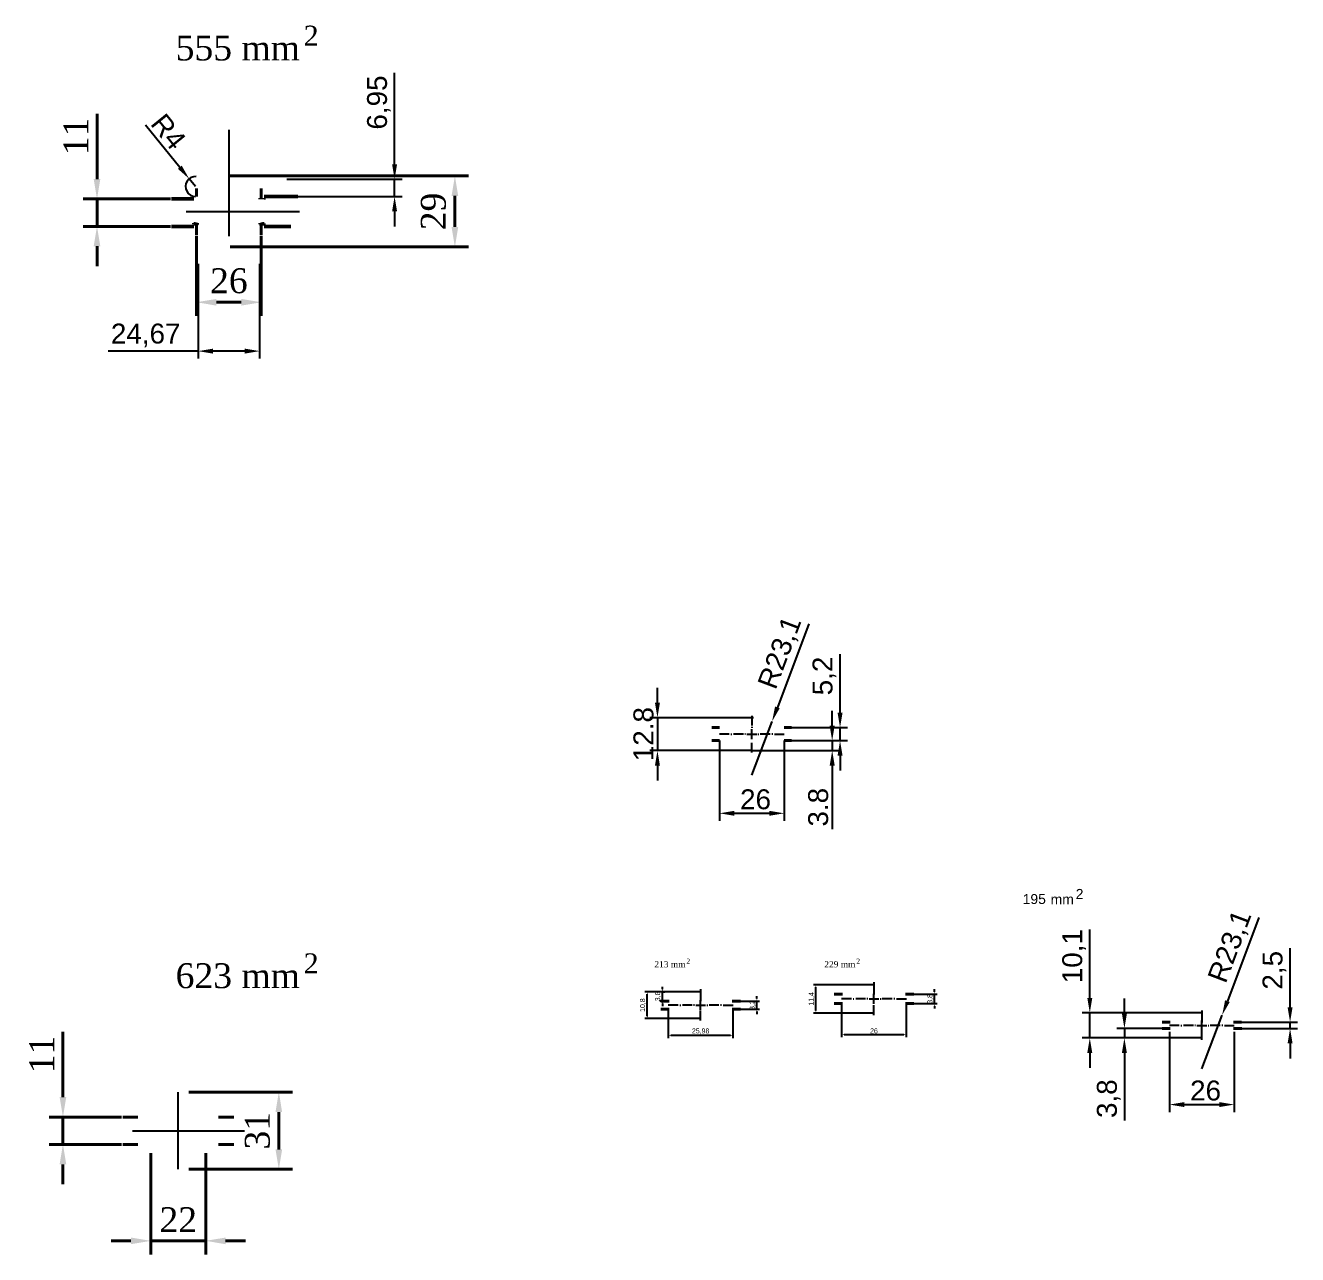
# Model space of a CAD drawing. Header units: millimetres. Extents: x -954 to 34898, y -2134 to 12006.
# Drawn here: x 8253 to 8764, y 9122 to 9615 of the extents above; entities that cross this region are included whole.
import ezdxf

# ---------------------------------------------------------------- set-up
doc = ezdxf.new("R2010")
doc.units = ezdxf.units.MM
doc.header["$LTSCALE"] = 3
doc.linetypes.add('ACAD_ISO04W100', pattern=[30, 24, -3, 0, -3])
for name, color, linetype, lineweight in [('Main', 1, 'Continuous', 40), ('Quota', 3, 'Continuous', 40), ('контурная', 7, 'Continuous', 50), ('осевые', 1, 'ACAD_ISO04W100', 25), ('тонкая', 7, 'Continuous', 20), ('тонкий', 7, 'Continuous', 20)]:
    doc.layers.add(name, color=color, linetype=linetype, lineweight=lineweight)
doc.layers.add('осевая', color=4, linetype='Continuous')
doc.styles.add('s1v4', font='arial.ttf', dxfattribs={"height": 4})
doc.styles.add('s2.5v4', font='times.ttf', dxfattribs={"height": 10})
doc.styles.get("Standard").update_dxf_attribs({"font": 'arial.ttf'})
doc.dimstyles.new('s1v2', dxfattribs={"dimtxt": 2, "dimasz": 1, "dimexe": 1, "dimexo": 0, "dimgap": 0.5, "dimtad": 1, "dimtxsty": 'Standard', "dimcen": 1, "dimadec": 0, "dimazin": 0, "dimtfac": 1, "dimtix": 1, "dimtmove": 0, "dimatfit": 3, "dimfxl": 1, "dimarcsym": 0})
doc.dimstyles.new('s2.5v4', dxfattribs={"dimtxt": 10, "dimasz": 8, "dimexe": 5.5, "dimexo": 0.5, "dimgap": 3.5, "dimtad": 1, "dimdec": 0, "dimtxsty": 's2.5v4', "dimcen": 2.5, "dimclrd": 256, "dimclre": 1, "dimclrt": 256, "dimadec": 0, "dimazin": 0, "dimtfac": 1, "dimtdec": 0, "dimtmove": 0, "dimatfit": 3, "dimfxl": 1, "dimlwd": -1, "dimlwe": -1, "dimarcsym": 0})
doc.dimstyles.new('s2v4', dxfattribs={"dimtxt": 8, "dimasz": 6, "dimexe": 3, "dimexo": 0, "dimgap": 1.5, "dimtad": 1, "dimtxsty": 'Standard', "dimcen": 2.5, "dimadec": 0, "dimazin": 0, "dimtfac": 1, "dimtmove": 0, "dimatfit": 3, "dimfxl": 1, "dimarcsym": 0})

# ---------------------------------------------------------------- blocks, each defined once
blk = doc.blocks.new('*D1776')
at = {"layer": 'Defpoints', "color": 0, "transparency": 16777216}
for p in [(8318.55, 9553.64), (8321.07, 9550.54)]:
    blk.add_point(p, dxfattribs=at)
at = {"layer": 'тонкий', "color": 0, "lineweight": -2, "transparency": 16777216}
for p, q in [((8300.99, 9575.28), (8314.77, 9558.3)), ((8321.07, 9550.54), (8318.55, 9553.64))]:
    blk.add_line(p, q, dxfattribs=at)
blk.add_arc((8321.07, 9550.54), 4, 86.1036, 270, dxfattribs=at)
at = {"layer": 'тонкий', "color": 0, "transparency": 16777216}
blk.add_solid([(8315.55, 9558.93), (8313.99, 9557.67), (8318.55, 9553.64)], dxfattribs=at)
at = {"layer": 'тонкий', "color": 0, "transparency": 16777216, "insert": (8310.26, 9572.59), "char_height": 8, "attachment_point": 5, "rotation": 309.0755}
blk.add_mtext('R4', dxfattribs=at)
blk = doc.blocks.new('*D1804')
at = {"layer": 'Defpoints', "color": 0, "transparency": 16777216}
for p in [(8357.83, 9553.49), (8401.03, 9553.49), (8358.06, 9546.54)]:
    blk.add_point(p, dxfattribs=at)
at = {"layer": 'тонкий', "color": 0, "lineweight": -2, "transparency": 16777216}
for p, q in [((8401.03, 9559.49), (8401.03, 9596.22)), ((8357.83, 9553.49), (8404.03, 9553.49)), ((8401.03, 9546.54), (8401.03, 9553.49)), ((8358.06, 9546.54), (8404.03, 9546.54)), ((8401.03, 9540.54), (8401.03, 9534.54))]:
    blk.add_line(p, q, dxfattribs=at)
at = {"layer": 'тонкий', "color": 0, "transparency": 16777216}
for points in [[(8400.03, 9559.49), (8402.03, 9559.49), (8401.03, 9553.49)], [(8400.03, 9540.54), (8402.03, 9540.54), (8401.03, 9546.54)]]:
    blk.add_solid(points, dxfattribs=at)
at = {"layer": 'тонкий', "color": 0, "transparency": 16777216, "insert": (8394.72, 9584.28), "char_height": 8, "attachment_point": 5, "rotation": 90}
blk.add_mtext('6,95', dxfattribs=at)
blk = doc.blocks.new('*D1777')
at = {"layer": 'Defpoints', "color": 0, "transparency": 16777216}
for p in [(8322.16, 9519.47), (8346.83, 9519.47), (8322.16, 9484.44)]:
    blk.add_point(p, dxfattribs=at)
at = {"layer": 'тонкий', "color": 0, "lineweight": -2, "transparency": 16777216}
for p, q in [((8322.16, 9519.47), (8322.16, 9481.44)), ((8346.83, 9519.47), (8346.83, 9481.44)), ((8322.16, 9484.44), (8286.02, 9484.44)), ((8340.83, 9484.44), (8328.16, 9484.44))]:
    blk.add_line(p, q, dxfattribs=at)
at = {"layer": 'тонкий', "color": 0, "transparency": 16777216}
for points in [[(8328.16, 9485.44), (8328.16, 9483.44), (8322.16, 9484.44)], [(8340.83, 9485.44), (8340.83, 9483.44), (8346.83, 9484.44)]]:
    blk.add_solid(points, dxfattribs=at)
at = {"layer": 'тонкий', "color": 0, "transparency": 16777216, "insert": (8301.09, 9490.75), "char_height": 8, "attachment_point": 5}
blk.add_mtext('24,67', dxfattribs=at)
blk = doc.blocks.new('*D1778')
at = {"layer": 'Defpoints', "color": 0, "transparency": 16777216}
for p in [(8334.49, 9554.79), (8334.49, 9526.29), (8425.25, 9526.29)]:
    blk.add_point(p, dxfattribs=at)
at = {"layer": 'Quota', "color": 1, "transparency": 16777216}
for p, q in [((8334.99, 9554.79), (8430.75, 9554.79)), ((8334.99, 9526.29), (8430.75, 9526.29))]:
    blk.add_line(p, q, dxfattribs=at)
at = {"layer": 'Quota', "transparency": 16777216}
blk.add_line((8425.25, 9546.79), (8425.25, 9534.29), dxfattribs=at)
for points in [[(8423.92, 9546.79), (8426.59, 9546.79), (8425.25, 9554.79)], [(8423.92, 9534.29), (8426.59, 9534.29), (8425.25, 9526.29)]]:
    blk.add_solid(points, dxfattribs=at)
at = {"layer": 'Quota', "transparency": 16777216, "insert": (8416.65, 9540.54), "char_height": 10, "attachment_point": 5, "rotation": 90, "style": 's2.5v4'}
blk.add_mtext('29', dxfattribs=at)
blk = doc.blocks.new('*D1805')
at = {"layer": 'Defpoints', "color": 0, "transparency": 16777216}
for p in [(8281.53, 9545.54), (8311.51, 9545.54), (8311.51, 9534.54)]:
    blk.add_point(p, dxfattribs=at)
at = {"layer": 'Quota', "transparency": 16777216}
for p, q in [((8281.53, 9553.54), (8281.53, 9579.77)), ((8281.53, 9534.54), (8281.53, 9545.54)), ((8281.53, 9526.54), (8281.53, 9518.54))]:
    blk.add_line(p, q, dxfattribs=at)
at = {"layer": 'Quota', "color": 1, "transparency": 16777216}
for p, q in [((8311.01, 9545.54), (8276.03, 9545.54)), ((8311.01, 9534.54), (8276.03, 9534.54))]:
    blk.add_line(p, q, dxfattribs=at)
at = {"layer": 'Quota', "transparency": 16777216}
for points in [[(8280.2, 9553.54), (8282.87, 9553.54), (8281.53, 9545.54)], [(8280.2, 9526.54), (8282.87, 9526.54), (8281.53, 9534.54)]]:
    blk.add_solid(points, dxfattribs=at)
at = {"layer": 'Quota', "transparency": 16777216, "insert": (8273.03, 9570.66), "char_height": 10, "attachment_point": 5, "rotation": 90, "style": 's2.5v4'}
blk.add_mtext('11', dxfattribs=at)
blk = doc.blocks.new('*D1806')
at = {"layer": 'Defpoints', "color": 0, "transparency": 16777216}
for p in [(8317.96, 9186.85), (8317.96, 9155.85), (8354.55, 9155.85)]:
    blk.add_point(p, dxfattribs=at)
at = {"layer": 'Quota', "color": 1, "transparency": 16777216}
for p, q in [((8318.46, 9186.85), (8360.05, 9186.85)), ((8318.46, 9155.85), (8360.05, 9155.85))]:
    blk.add_line(p, q, dxfattribs=at)
at = {"layer": 'Quota', "transparency": 16777216}
blk.add_line((8354.55, 9178.85), (8354.55, 9163.85), dxfattribs=at)
for points in [[(8353.21, 9178.85), (8355.88, 9178.85), (8354.55, 9186.85)], [(8353.21, 9163.85), (8355.88, 9163.85), (8354.55, 9155.85)]]:
    blk.add_solid(points, dxfattribs=at)
at = {"layer": 'Quota', "transparency": 16777216, "insert": (8345.96, 9171.35), "char_height": 10, "attachment_point": 5, "rotation": 90, "style": 's2.5v4'}
blk.add_mtext('31', dxfattribs=at)
blk = doc.blocks.new('*D1807')
at = {"layer": 'Defpoints', "color": 0, "transparency": 16777216}
for p in [(8303.17, 9162.83), (8325.17, 9162.83), (8303.17, 9127.12)]:
    blk.add_point(p, dxfattribs=at)
at = {"layer": 'Quota', "color": 1, "transparency": 16777216}
for p, q in [((8303.17, 9162.33), (8303.17, 9121.62)), ((8325.17, 9162.33), (8325.17, 9121.62))]:
    blk.add_line(p, q, dxfattribs=at)
at = {"layer": 'Quota', "transparency": 16777216}
for p, q in [((8295.17, 9127.12), (8287.17, 9127.12)), ((8325.17, 9127.12), (8303.17, 9127.12)), ((8333.17, 9127.12), (8341.17, 9127.12))]:
    blk.add_line(p, q, dxfattribs=at)
for points in [[(8295.17, 9128.45), (8295.17, 9125.78), (8303.17, 9127.12)], [(8333.17, 9128.45), (8333.17, 9125.78), (8325.17, 9127.12)]]:
    blk.add_solid(points, dxfattribs=at)
at = {"layer": 'Quota', "transparency": 16777216, "insert": (8314.17, 9135.62), "char_height": 10, "attachment_point": 5, "style": 's2.5v4'}
blk.add_mtext('22', dxfattribs=at)
blk = doc.blocks.new('*D1808')
at = {"layer": 'Defpoints', "color": 0, "transparency": 16777216}
for p in [(8267.85, 9176.85), (8291.85, 9176.85), (8291.85, 9165.85)]:
    blk.add_point(p, dxfattribs=at)
at = {"layer": 'Quota', "transparency": 16777216}
for p, q in [((8267.85, 9184.85), (8267.85, 9211.09)), ((8267.85, 9165.85), (8267.85, 9176.85)), ((8267.85, 9157.85), (8267.85, 9149.85))]:
    blk.add_line(p, q, dxfattribs=at)
at = {"layer": 'Quota', "color": 1, "transparency": 16777216}
for p, q in [((8291.35, 9176.85), (8262.35, 9176.85)), ((8291.35, 9165.85), (8262.35, 9165.85))]:
    blk.add_line(p, q, dxfattribs=at)
at = {"layer": 'Quota', "transparency": 16777216}
for points in [[(8266.52, 9184.85), (8269.19, 9184.85), (8267.85, 9176.85)], [(8266.52, 9157.85), (8269.19, 9157.85), (8267.85, 9165.85)]]:
    blk.add_solid(points, dxfattribs=at)
at = {"layer": 'Quota', "transparency": 16777216, "insert": (8259.35, 9201.97), "char_height": 10, "attachment_point": 5, "rotation": 90, "style": 's2.5v4'}
blk.add_mtext('11', dxfattribs=at)
blk = doc.blocks.new('*D1809')
at = {"layer": 'Defpoints', "color": 0, "transparency": 16777216}
for p in [(8321.49, 9531.19), (8347.49, 9531.19), (8321.49, 9504.06)]:
    blk.add_point(p, dxfattribs=at)
at = {"layer": 'Quota', "color": 1, "transparency": 16777216}
for p, q in [((8321.49, 9530.69), (8321.49, 9498.56)), ((8347.49, 9530.69), (8347.49, 9498.56))]:
    blk.add_line(p, q, dxfattribs=at)
at = {"layer": 'Quota', "transparency": 16777216}
blk.add_line((8339.49, 9504.06), (8329.49, 9504.06), dxfattribs=at)
for points in [[(8329.49, 9505.39), (8329.49, 9502.72), (8321.49, 9504.06)], [(8339.49, 9505.39), (8339.49, 9502.72), (8347.49, 9504.06)]]:
    blk.add_solid(points, dxfattribs=at)
at = {"layer": 'Quota', "transparency": 16777216, "insert": (8334.49, 9512.64), "char_height": 10, "attachment_point": 5, "style": 's2.5v4'}
blk.add_mtext('26', dxfattribs=at)
blk = doc.blocks.new('*D1779')
at = {"layer": 'Defpoints', "color": 0, "transparency": 16777216}
for p in [(8560.48, 9333.22), (8579.93, 9333.22), (8560.48, 9328.02)]:
    blk.add_point(p, dxfattribs=at)
at = {"layer": 'тонкий', "color": 0, "lineweight": -2, "transparency": 16777216}
for p, q in [((8579.93, 9339.22), (8579.93, 9362.71)), ((8560.48, 9333.22), (8582.93, 9333.22)), ((8579.93, 9328.02), (8579.93, 9333.22)), ((8560.48, 9328.02), (8582.93, 9328.02)), ((8579.93, 9322.02), (8579.93, 9316.02))]:
    blk.add_line(p, q, dxfattribs=at)
at = {"layer": 'тонкий', "color": 0, "transparency": 16777216}
for points in [[(8578.93, 9339.22), (8580.93, 9339.22), (8579.93, 9333.22)], [(8578.93, 9322.02), (8580.93, 9322.02), (8579.93, 9328.02)]]:
    blk.add_solid(points, dxfattribs=at)
at = {"layer": 'тонкий', "color": 0, "transparency": 16777216, "insert": (8573.63, 9353.97), "char_height": 8, "attachment_point": 5, "rotation": 90}
blk.add_mtext('5,2', dxfattribs=at)
blk = doc.blocks.new('*D1780')
at = {"layer": 'Defpoints', "color": 0, "transparency": 16777216}
for p in [(8545.11, 9337.22), (8506.6, 9324.02), (8544.49, 9324.02)]:
    blk.add_point(p, dxfattribs=at)
at = {"layer": 'тонкий', "color": 0, "lineweight": -2, "transparency": 16777216}
for p, q in [((8506.6, 9343.22), (8506.6, 9349.22)), ((8545.11, 9337.22), (8503.6, 9337.22)), ((8506.6, 9337.22), (8506.6, 9324.02)), ((8544.49, 9324.02), (8503.6, 9324.02)), ((8506.6, 9318.02), (8506.6, 9312.02))]:
    blk.add_line(p, q, dxfattribs=at)
at = {"layer": 'тонкий', "color": 0, "transparency": 16777216}
for points in [[(8505.6, 9343.22), (8507.6, 9343.22), (8506.6, 9337.22)], [(8505.6, 9318.02), (8507.6, 9318.02), (8506.6, 9324.02)]]:
    blk.add_solid(points, dxfattribs=at)
at = {"layer": 'тонкий', "color": 0, "transparency": 16777216, "insert": (8501.01, 9330.62), "char_height": 8, "attachment_point": 5, "rotation": 90}
blk.add_mtext('12.8', dxfattribs=at)
blk = doc.blocks.new('*D1781')
at = {"layer": 'Defpoints', "color": 0, "transparency": 16777216}
for p in [(8531.5, 9328.02), (8557.5, 9328.02), (8557.5, 9298.82)]:
    blk.add_point(p, dxfattribs=at)
at = {"layer": 'тонкий', "color": 0, "lineweight": -2, "transparency": 16777216}
for p, q in [((8531.5, 9328.02), (8531.5, 9295.82)), ((8557.5, 9328.02), (8557.5, 9295.82)), ((8537.5, 9298.82), (8551.5, 9298.82))]:
    blk.add_line(p, q, dxfattribs=at)
at = {"layer": 'тонкий', "color": 0, "transparency": 16777216}
for points in [[(8537.5, 9299.82), (8537.5, 9297.82), (8531.5, 9298.82)], [(8551.5, 9299.82), (8551.5, 9297.82), (8557.5, 9298.82)]]:
    blk.add_solid(points, dxfattribs=at)
at = {"layer": 'тонкий', "color": 0, "transparency": 16777216, "insert": (8546, 9304.4), "char_height": 8, "attachment_point": 5}
blk.add_mtext('26', dxfattribs=at)
blk = doc.blocks.new('*D1782')
at = {"layer": 'Defpoints', "color": 0, "transparency": 16777216}
for p in [(8544.49, 9324.02), (8561.11, 9328.02), (8576.77, 9324.02)]:
    blk.add_point(p, dxfattribs=at)
at = {"layer": 'тонкий', "color": 0, "lineweight": -2, "transparency": 16777216}
for p, q in [((8576.77, 9334.02), (8576.77, 9340.02)), ((8544.49, 9324.02), (8579.77, 9324.02)), ((8561.11, 9328.02), (8579.77, 9328.02)), ((8576.77, 9328.02), (8576.77, 9324.02)), ((8576.77, 9318.02), (8576.77, 9292.47))]:
    blk.add_line(p, q, dxfattribs=at)
at = {"layer": 'тонкий', "color": 0, "transparency": 16777216}
for points in [[(8575.77, 9334.02), (8577.77, 9334.02), (8576.77, 9328.02)], [(8575.77, 9318.02), (8577.77, 9318.02), (8576.77, 9324.02)]]:
    blk.add_solid(points, dxfattribs=at)
at = {"layer": 'тонкий', "color": 0, "transparency": 16777216, "insert": (8571.18, 9301.26), "char_height": 8, "attachment_point": 5, "rotation": 90}
blk.add_mtext('3.8', dxfattribs=at)
blk = doc.blocks.new('*D1783')
at = {"layer": 'Defpoints', "color": 0, "transparency": 16777216}
for p in [(8552.64, 9335.74), (8544.49, 9314.12)]:
    blk.add_point(p, dxfattribs=at)
at = {"layer": 'тонкий', "color": 0, "lineweight": -2, "transparency": 16777216}
for p, q in [((8567.42, 9374.94), (8554.76, 9341.35)), ((8544.49, 9314.12), (8552.64, 9335.74))]:
    blk.add_line(p, q, dxfattribs=at)
at = {"layer": 'тонкий', "color": 0, "transparency": 16777216}
blk.add_solid([(8553.82, 9341.71), (8555.69, 9341), (8552.64, 9335.74)], dxfattribs=at)
at = {"layer": 'тонкий', "color": 0, "transparency": 16777216, "insert": (8556.24, 9363.18), "char_height": 8, "attachment_point": 5, "rotation": 69.3406}
blk.add_mtext('R23,1', dxfattribs=at)
blk = doc.blocks.new('*D1811')
at = {"layer": 'Defpoints', "color": 0, "transparency": 16777216}
for p in [(8508.5, 9227.19), (8508.56, 9227.19), (8508.56, 9223.39)]:
    blk.add_point(p, dxfattribs=at)
at = {"layer": 'тонкая', "color": 0, "lineweight": -2, "transparency": 16777216}
for p, q in [((8508.5, 9227.19), (8509.56, 9227.19)), ((8508.56, 9228.19), (8508.56, 9229.19)), ((8508.56, 9223.39), (8508.56, 9227.19)), ((8508.56, 9223.39), (8507.56, 9223.39)), ((8508.56, 9222.39), (8508.56, 9221.39))]:
    blk.add_line(p, q, dxfattribs=at)
at = {"layer": 'тонкая', "color": 0, "transparency": 16777216}
for points in [[(8508.39, 9228.19), (8508.72, 9228.19), (8508.56, 9227.19)], [(8508.39, 9222.39), (8508.72, 9222.39), (8508.56, 9223.39)]]:
    blk.add_solid(points, dxfattribs=at)
at = {"layer": 'тонкая', "color": 0, "transparency": 16777216, "insert": (8506.86, 9225.29), "char_height": 2, "attachment_point": 5, "rotation": 90}
blk.add_mtext('3,8', dxfattribs=at)
blk = doc.blocks.new('*D1785')
at = {"layer": 'Defpoints', "color": 0, "transparency": 16777216}
for p in [(8510.95, 9220.39), (8536.93, 9220.39), (8510.95, 9209.54)]:
    blk.add_point(p, dxfattribs=at)
at = {"layer": 'тонкая', "color": 0, "lineweight": -2, "transparency": 16777216}
for p, q in [((8510.95, 9220.39), (8510.95, 9208.54)), ((8536.93, 9220.39), (8536.93, 9208.54)), ((8535.93, 9209.54), (8511.95, 9209.54))]:
    blk.add_line(p, q, dxfattribs=at)
at = {"layer": 'тонкая', "color": 0, "transparency": 16777216}
for points in [[(8511.95, 9209.71), (8511.95, 9209.38), (8510.95, 9209.54)], [(8535.93, 9209.71), (8535.93, 9209.38), (8536.93, 9209.54)]]:
    blk.add_solid(points, dxfattribs=at)
at = {"layer": 'тонкая', "color": 0, "transparency": 16777216, "insert": (8523.94, 9211.24), "char_height": 2, "attachment_point": 5}
blk.add_mtext('25,98', dxfattribs=at)
blk = doc.blocks.new('*D1812')
at = {"layer": 'Defpoints', "color": 0, "transparency": 16777216}
for p in [(8539.93, 9223.39), (8546.53, 9223.39), (8539.93, 9220.19)]:
    blk.add_point(p, dxfattribs=at)
at = {"layer": 'тонкая', "color": 0, "lineweight": -2, "transparency": 16777216}
for p, q in [((8539.93, 9223.39), (8547.53, 9223.39)), ((8546.53, 9224.39), (8546.53, 9225.39)), ((8546.53, 9220.19), (8546.53, 9223.39)), ((8539.93, 9220.19), (8547.53, 9220.19)), ((8546.53, 9219.19), (8546.53, 9218.19))]:
    blk.add_line(p, q, dxfattribs=at)
at = {"layer": 'тонкая', "color": 0, "transparency": 16777216}
for points in [[(8546.36, 9224.39), (8546.69, 9224.39), (8546.53, 9223.39)], [(8546.36, 9219.19), (8546.69, 9219.19), (8546.53, 9220.19)]]:
    blk.add_solid(points, dxfattribs=at)
at = {"layer": 'тонкая', "color": 0, "transparency": 16777216, "insert": (8544.83, 9221.79), "char_height": 2, "attachment_point": 5, "rotation": 90}
blk.add_mtext('3,2', dxfattribs=at)
blk = doc.blocks.new('*D1813')
at = {"layer": 'Defpoints', "color": 0, "transparency": 16777216}
for p in [(8502.5, 9227.19), (8523.94, 9227.19), (8523.94, 9216.39)]:
    blk.add_point(p, dxfattribs=at)
at = {"layer": 'тонкая', "color": 0, "lineweight": -2, "transparency": 16777216}
for p, q in [((8523.94, 9227.19), (8501.5, 9227.19)), ((8502.5, 9217.39), (8502.5, 9226.19)), ((8523.94, 9216.39), (8501.5, 9216.39))]:
    blk.add_line(p, q, dxfattribs=at)
at = {"layer": 'тонкая', "color": 0, "transparency": 16777216}
for points in [[(8502.34, 9226.19), (8502.67, 9226.19), (8502.5, 9227.19)], [(8502.34, 9217.39), (8502.67, 9217.39), (8502.5, 9216.39)]]:
    blk.add_solid(points, dxfattribs=at)
at = {"layer": 'тонкая', "color": 0, "transparency": 16777216, "insert": (8500.8, 9221.79), "char_height": 2, "attachment_point": 5, "rotation": 90}
blk.add_mtext('10,8', dxfattribs=at)
blk = doc.blocks.new('*D1814')
at = {"layer": 'Defpoints', "color": 0, "transparency": 16777216}
for p in [(8609.54, 9226.18), (8609.54, 9222.38), (8617.89, 9226.18)]:
    blk.add_point(p, dxfattribs=at)
at = {"layer": 'тонкая', "color": 0, "lineweight": -2, "transparency": 16777216}
for p, q in [((8617.89, 9227.18), (8617.89, 9228.18)), ((8609.54, 9226.18), (8618.89, 9226.18)), ((8609.54, 9222.38), (8618.89, 9222.38)), ((8617.89, 9222.38), (8617.89, 9226.18)), ((8617.89, 9221.38), (8617.89, 9220.38))]:
    blk.add_line(p, q, dxfattribs=at)
at = {"layer": 'тонкая', "color": 0, "transparency": 16777216}
for points in [[(8617.72, 9227.18), (8618.06, 9227.18), (8617.89, 9226.18)], [(8617.72, 9221.38), (8618.06, 9221.38), (8617.89, 9222.38)]]:
    blk.add_solid(points, dxfattribs=at)
at = {"layer": 'тонкая', "color": 0, "transparency": 16777216, "insert": (8616.19, 9224.28), "char_height": 2, "attachment_point": 5, "rotation": 90}
blk.add_mtext('3,8', dxfattribs=at)
blk = doc.blocks.new('*D1815')
at = {"layer": 'Defpoints', "color": 0, "transparency": 16777216}
for p in [(8580.55, 9222.58), (8606.54, 9222.58), (8580.55, 9209.91)]:
    blk.add_point(p, dxfattribs=at)
at = {"layer": 'тонкая', "color": 0, "lineweight": -2, "transparency": 16777216}
for p, q in [((8580.55, 9222.58), (8580.55, 9208.91)), ((8606.54, 9222.58), (8606.54, 9208.91)), ((8605.54, 9209.91), (8581.55, 9209.91))]:
    blk.add_line(p, q, dxfattribs=at)
at = {"layer": 'тонкая', "color": 0, "transparency": 16777216}
for points in [[(8581.55, 9210.07), (8581.55, 9209.74), (8580.55, 9209.91)], [(8605.54, 9210.07), (8605.54, 9209.74), (8606.54, 9209.91)]]:
    blk.add_solid(points, dxfattribs=at)
at = {"layer": 'тонкая', "color": 0, "transparency": 16777216, "insert": (8593.55, 9211.43), "char_height": 2, "attachment_point": 5}
blk.add_mtext('26', dxfattribs=at)
blk = doc.blocks.new('*D1816')
at = {"layer": 'Defpoints', "color": 0, "transparency": 16777216}
for p in [(8570.21, 9229.98), (8593.55, 9229.98), (8593.55, 9218.58)]:
    blk.add_point(p, dxfattribs=at)
at = {"layer": 'тонкая', "color": 0, "lineweight": -2, "transparency": 16777216}
for p, q in [((8593.55, 9229.98), (8569.21, 9229.98)), ((8570.21, 9219.58), (8570.21, 9228.98)), ((8593.55, 9218.58), (8569.21, 9218.58))]:
    blk.add_line(p, q, dxfattribs=at)
at = {"layer": 'тонкая', "color": 0, "transparency": 16777216}
for points in [[(8570.04, 9228.98), (8570.38, 9228.98), (8570.21, 9229.98)], [(8570.04, 9219.58), (8570.38, 9219.58), (8570.21, 9218.58)]]:
    blk.add_solid(points, dxfattribs=at)
at = {"layer": 'тонкая', "color": 0, "transparency": 16777216, "insert": (8568.51, 9224.28), "char_height": 2, "attachment_point": 5, "rotation": 90}
blk.add_mtext('11,4', dxfattribs=at)
blk = doc.blocks.new('*D1786')
at = {"layer": 'Defpoints', "color": 0, "transparency": 16777216}
for p in [(8741.21, 9214.91), (8741.21, 9212.41), (8760.66, 9214.91)]:
    blk.add_point(p, dxfattribs=at)
at = {"layer": 'тонкий', "color": 0, "lineweight": -2, "transparency": 16777216}
for p, q in [((8760.66, 9220.91), (8760.66, 9244.67)), ((8741.21, 9214.91), (8763.66, 9214.91)), ((8741.21, 9212.41), (8763.66, 9212.41)), ((8760.66, 9212.41), (8760.66, 9214.91)), ((8760.66, 9206.41), (8760.66, 9200.41))]:
    blk.add_line(p, q, dxfattribs=at)
at = {"layer": 'тонкий', "color": 0, "transparency": 16777216}
for points in [[(8759.66, 9220.91), (8761.66, 9220.91), (8760.66, 9214.91)], [(8759.66, 9206.41), (8761.66, 9206.41), (8760.66, 9212.41)]]:
    blk.add_solid(points, dxfattribs=at)
at = {"layer": 'тонкий', "color": 0, "transparency": 16777216, "insert": (8754.35, 9235.79), "char_height": 8, "attachment_point": 5, "rotation": 90}
blk.add_mtext('2,5', dxfattribs=at)
blk = doc.blocks.new('*D1787')
at = {"layer": 'Defpoints', "color": 0, "transparency": 16777216}
for p in [(8712.22, 9211.06), (8738.23, 9211.06), (8738.23, 9181.85)]:
    blk.add_point(p, dxfattribs=at)
at = {"layer": 'тонкий', "color": 0, "lineweight": -2, "transparency": 16777216}
for p, q in [((8712.22, 9211.06), (8712.22, 9178.85)), ((8738.23, 9211.06), (8738.23, 9178.85)), ((8718.22, 9181.85), (8732.23, 9181.85))]:
    blk.add_line(p, q, dxfattribs=at)
at = {"layer": 'тонкий', "color": 0, "transparency": 16777216}
for points in [[(8718.22, 9182.85), (8718.22, 9180.85), (8712.22, 9181.85)], [(8732.23, 9182.85), (8732.23, 9180.85), (8738.23, 9181.85)]]:
    blk.add_solid(points, dxfattribs=at)
at = {"layer": 'тонкий', "color": 0, "transparency": 16777216, "insert": (8726.72, 9187.44), "char_height": 8, "attachment_point": 5}
blk.add_mtext('26', dxfattribs=at)
blk = doc.blocks.new('*D1788')
at = {"layer": 'Defpoints', "color": 0, "transparency": 16777216}
for p in [(8733.37, 9217.77), (8725.22, 9196.16)]:
    blk.add_point(p, dxfattribs=at)
at = {"layer": 'тонкий', "color": 0, "lineweight": -2, "transparency": 16777216}
for p, q in [((8748.15, 9256.97), (8735.48, 9223.39)), ((8725.22, 9196.16), (8733.37, 9217.77))]:
    blk.add_line(p, q, dxfattribs=at)
at = {"layer": 'тонкий', "color": 0, "transparency": 16777216}
blk.add_solid([(8734.55, 9223.74), (8736.42, 9223.03), (8733.37, 9217.77)], dxfattribs=at)
at = {"layer": 'тонкий', "color": 0, "transparency": 16777216, "insert": (8736.97, 9245.21), "char_height": 8, "attachment_point": 5, "rotation": 69.3406}
blk.add_mtext('R23,1', dxfattribs=at)
blk = doc.blocks.new('*D1789')
at = {"layer": 'Defpoints', "color": 0, "transparency": 16777216}
for p in [(8680.22, 9218.71), (8725.22, 9218.71), (8725.23, 9208.61)]:
    blk.add_point(p, dxfattribs=at)
at = {"layer": 'тонкий', "color": 0, "lineweight": -2, "transparency": 16777216}
for p, q in [((8680.22, 9224.71), (8680.22, 9252.19)), ((8725.22, 9218.71), (8677.22, 9218.71)), ((8680.22, 9208.61), (8680.22, 9218.71)), ((8725.23, 9208.61), (8677.22, 9208.61)), ((8680.22, 9202.61), (8680.22, 9196.61))]:
    blk.add_line(p, q, dxfattribs=at)
at = {"layer": 'тонкий', "color": 0, "transparency": 16777216}
for points in [[(8679.22, 9224.71), (8681.22, 9224.71), (8680.22, 9218.71)], [(8679.22, 9202.61), (8681.22, 9202.61), (8680.22, 9208.61)]]:
    blk.add_solid(points, dxfattribs=at)
at = {"layer": 'тонкий', "color": 0, "transparency": 16777216, "insert": (8673.91, 9241.45), "char_height": 8, "attachment_point": 5, "rotation": 90}
blk.add_mtext('10,1', dxfattribs=at)
blk = doc.blocks.new('*D1817')
at = {"layer": 'Defpoints', "color": 0, "transparency": 16777216}
for p in [(8709.24, 9212.41), (8694.12, 9208.61), (8709.29, 9208.61)]:
    blk.add_point(p, dxfattribs=at)
at = {"layer": 'тонкий', "color": 0, "lineweight": -2, "transparency": 16777216}
for p, q in [((8694.12, 9218.41), (8694.12, 9224.41)), ((8709.24, 9212.41), (8691.12, 9212.41)), ((8694.12, 9212.41), (8694.12, 9208.61)), ((8709.29, 9208.61), (8691.12, 9208.61)), ((8694.12, 9202.61), (8694.12, 9175.42))]:
    blk.add_line(p, q, dxfattribs=at)
at = {"layer": 'тонкий', "color": 0, "transparency": 16777216}
for points in [[(8693.12, 9218.41), (8695.12, 9218.41), (8694.12, 9212.41)], [(8693.12, 9202.61), (8695.12, 9202.61), (8694.12, 9208.61)]]:
    blk.add_solid(points, dxfattribs=at)
at = {"layer": 'тонкий', "color": 0, "transparency": 16777216, "insert": (8687.82, 9184.21), "char_height": 8, "attachment_point": 5, "rotation": 90}
blk.add_mtext('3,8', dxfattribs=at)

msp = doc.modelspace()

# ---------------------------------------------------------------- linework, layer by layer
at = {"color": 3, "linetype": 'ByBlock'}
for p, q in [((8544.49, 9338.012), (8544.49, 9334.059)), ((8535.419, 9330.624), (8531.466, 9330.624)), ((8536.103, 9330.624), (8536.476, 9330.624)), ((8541.129, 9330.624), (8537.176, 9330.624)), ((8542.007, 9330.624), (8541.635, 9330.624)), ((8542.513, 9330.624), (8546.466, 9330.624)), ((8544.49, 9333.516), (8544.49, 9333.144)), ((8544.49, 9328.647), (8544.49, 9332.601)), ((8546.972, 9330.624), (8547.345, 9330.624)), ((8551.804, 9330.624), (8547.85, 9330.624)), ((8552.876, 9330.624), (8552.503, 9330.624)), ((8553.56, 9330.624), (8557.514, 9330.624)), ((8544.49, 9323.236), (8544.49, 9327.189)), ((8523.942, 9228.182), (8523.942, 9224.229)), ((8523.942, 9227.982), (8523.942, 9224.029)), ((8593.545, 9230.971), (8593.545, 9227.018)), ((8593.545, 9230.771), (8593.545, 9226.818)), ((8593.545, 9226.675), (8593.545, 9226.302)), ((8593.545, 9226.475), (8593.545, 9226.102)), ((8514.872, 9221.794), (8510.919, 9221.794)), ((8515.556, 9221.794), (8515.929, 9221.794)), ((8520.582, 9221.794), (8516.629, 9221.794)), ((8521.46, 9221.794), (8521.087, 9221.794)), ((8521.966, 9221.794), (8525.919, 9221.794)), ((8523.942, 9223.886), (8523.942, 9223.513)), ((8523.942, 9219.817), (8523.942, 9223.77)), ((8523.942, 9223.686), (8523.942, 9223.313)), ((8526.425, 9221.794), (8526.797, 9221.794)), ((8531.256, 9221.794), (8527.303, 9221.794)), ((8532.329, 9221.794), (8531.956, 9221.794)), ((8533.013, 9221.794), (8536.966, 9221.794)), ((8584.474, 9224.283), (8580.521, 9224.283)), ((8585.159, 9224.283), (8585.531, 9224.283)), ((8590.185, 9224.283), (8586.231, 9224.283)), ((8591.063, 9224.283), (8590.69, 9224.283)), ((8591.569, 9224.283), (8595.522, 9224.283)), ((8593.545, 9222.306), (8593.545, 9226.259)), ((8593.545, 9217.794), (8593.545, 9221.747)), ((8596.027, 9224.283), (8596.4, 9224.283)), ((8600.859, 9224.283), (8596.906, 9224.283)), ((8601.932, 9224.283), (8601.559, 9224.283)), ((8602.616, 9224.283), (8606.569, 9224.283)), ((8523.942, 9215.605), (8523.942, 9219.558)), ((8725.216, 9219.697), (8725.216, 9215.744)), ((8725.216, 9219.497), (8725.216, 9215.544)), ((8716.145, 9213.659), (8712.192, 9213.659)), ((8716.829, 9213.659), (8717.202, 9213.659)), ((8721.855, 9213.659), (8717.902, 9213.659)), ((8722.733, 9213.659), (8722.361, 9213.659)), ((8723.239, 9213.659), (8727.192, 9213.659)), ((8725.216, 9211.682), (8725.216, 9215.635)), ((8725.216, 9215.401), (8725.216, 9215.028)), ((8725.216, 9215.201), (8725.216, 9214.828)), ((8725.228, 9207.821), (8725.228, 9211.774)), ((8727.698, 9213.659), (8728.071, 9213.659)), ((8732.53, 9213.659), (8728.576, 9213.659)), ((8733.602, 9213.659), (8733.23, 9213.659)), ((8734.286, 9213.659), (8738.24, 9213.659))]:
    msp.add_line(p, q, dxfattribs=at)
at = {"layer": 'Main'}
for p, q in [((8531.497, 9333.224), (8528.497, 9333.224)), ((8557.482, 9333.224), (8560.482, 9333.224)), ((8531.497, 9328.024), (8528.497, 9328.024)), ((8557.482, 9328.024), (8560.482, 9328.024)), ((8511.249, 9223.394), (8507.95, 9223.394)), ((8536.636, 9223.394), (8539.935, 9223.394)), ((8580.852, 9226.183), (8577.553, 9226.183)), ((8580.852, 9222.383), (8577.553, 9222.383)), ((8606.239, 9226.183), (8609.538, 9226.183)), ((8606.239, 9222.383), (8609.538, 9222.383)), ((8511.249, 9220.194), (8507.95, 9220.194)), ((8536.636, 9220.194), (8539.935, 9220.194)), ((8712.522, 9214.909), (8709.223, 9214.909)), ((8712.535, 9212.409), (8709.236, 9212.409)), ((8737.909, 9214.909), (8741.208, 9214.909)), ((8737.922, 9212.409), (8741.221, 9212.409))]:
    msp.add_line(p, q, dxfattribs=at)
at = {"layer": 'Quota'}
for p, q in [((8321.49, 9549.763), (8321.49, 9546.539)), ((8347.49, 9549.763), (8347.49, 9545.539)), ((8321.49, 9535.539), (8321.49, 9531.187)), ((8347.49, 9535.539), (8347.49, 9531.187)), ((8297.957, 9176.854), (8291.85, 9176.854)), ((8330.373, 9176.854), (8336.48, 9176.854)), ((8297.957, 9165.854), (8291.85, 9165.854)), ((8330.373, 9165.854), (8336.48, 9165.854))]:
    msp.add_line(p, q, dxfattribs=at)
at = {"layer": 'контурная'}
for p, q in [((8311.511, 9545.539), (8320.35, 9545.539)), ((8348.63, 9546.539), (8362.163, 9546.539)), ((8311.511, 9534.539), (8320.384, 9534.539)), ((8348.597, 9534.539), (8359.375, 9534.539))]:
    msp.add_line(p, q, dxfattribs=at)
for centre, start, end in [((8320.35, 9531.539), 63.17977, 90), ((8348.63, 9531.539), 90, 116.82023)]:
    msp.add_arc(centre, 4, start, end, dxfattribs=at)
at = {"layer": 'осевая'}
msp.add_line((8334.49, 9573.34), (8334.49, 9530.604), dxfattribs=at)
at = {"layer": 'осевые'}
for p, q in [((8317.285, 9540.539), (8362.835, 9540.539)), ((8314.165, 9155.854), (8314.165, 9186.854)), ((8295.783, 9171.354), (8340.786, 9171.354))]:
    msp.add_line(p, q, dxfattribs=at)
at = {"layer": 'тонкий'}
for p, q in [((8320.35, 9545.539), (8319.759, 9545.539)), ((8348.481, 9545.54), (8346.377, 9545.54)), ((8348.481, 9545.54), (8346.377, 9545.54)), ((8347.907, 9545.539), (8346.907, 9545.54)), ((8348.597, 9545.539), (8349.221, 9545.539)), ((8348.63, 9545.539), (8349.221, 9545.539)), ((8320.35, 9535.539), (8319.759, 9535.539)), ((8320.499, 9535.537), (8322.405, 9535.537)), ((8348.481, 9535.537), (8346.377, 9535.537)), ((8348.481, 9535.537), (8346.377, 9535.537)), ((8347.907, 9535.539), (8346.606, 9535.537)), ((8348.597, 9535.539), (8349.221, 9535.539)), ((8348.63, 9535.539), (8349.221, 9535.539))]:
    msp.add_line(p, q, dxfattribs=at)

# ---------------------------------------------------------------- texts
at = {"layer": 'Quota', "style": 's2.5v4'}
for s, height, p in [('2', 8, (8364.497, 9607.146)), ('555 mm', 10, (8313.11, 9601.189)), ('2', 8, (8364.497, 9234.573)), ('623 mm', 10, (8313.11, 9228.616)), ('213 mm', 2.5, (8505.362, 9236.952)), ('2', 2, (8518.208, 9238.441)), ('229 mm', 2.5, (8573.609, 9236.952)), ('2', 2, (8586.456, 9238.441))]:
    msp.add_text(s, height=height, dxfattribs=at).set_placement(p)
at = {"layer": 'тонкая', "style": 's1v4'}
for s, p in [('2', (8674.572, 9264.441)), ('195', (8653.274, 9262.397)), ('mm', (8664.502, 9262.296))]:
    msp.add_text(s, height=4, dxfattribs=at).set_placement(p)

# ---------------------------------------------------------------- dimensions: what is measured, and where the dimension line sits
at = {"layer": 'Quota'}
for base, p1, p2, picture, middle in [((8281.533, 9545.539), (8311.511, 9534.539), (8311.511, 9545.539), '*D1805', (8273.033, 9570.655)), ((8425.25167989, 9526.288730271), (8334.49018164, 9554.788730271), (8334.49018164, 9526.288730271), '*D1778', (8416.650742615, 9540.538730271)), ((8267.854, 9176.854), (8291.85, 9165.854), (8291.85, 9176.854), '*D1808', (8259.354, 9201.971)), ((8354.548, 9155.854), (8317.957, 9186.854), (8317.957, 9155.854), '*D1806', (8345.961, 9171.354))]:
    dim = msp.add_linear_dim(base=base, p1=p1, p2=p2, angle=90, dimstyle='s2.5v4', dxfattribs=at)
    dim.commit()
    dim.dimension.update_dxf_attribs({"geometry": picture, "text_midpoint": middle})
for base, p1, p2, picture, middle in [((8321.49, 9504.058), (8347.49, 9531.187), (8321.49, 9531.187), '*D1809', (8334.49, 9512.644)), ((8303.165, 9127.116), (8325.165, 9162.833), (8303.165, 9162.833), '*D1807', (8314.165, 9135.616))]:
    dim = msp.add_linear_dim(base=base, p1=p1, p2=p2, dimstyle='s2.5v4', dxfattribs=at)
    dim.commit()
    dim.dimension.update_dxf_attribs({"geometry": picture, "text_midpoint": middle})
at = {"layer": 'тонкая'}
for base, p1, p2, picture, middle in [((8502.502, 9227.194), (8523.942, 9216.394), (8523.942, 9227.194), '*D1813', (8500.8, 9221.794)), ((8570.211, 9229.983), (8593.545, 9218.583), (8593.545, 9229.983), '*D1816', (8568.509, 9224.283)), ((8617.888, 9226.183), (8609.538, 9222.383), (8609.538, 9226.183), '*D1814', (8616.186, 9224.283)), ((8546.527, 9223.394), (8539.935, 9220.194), (8539.935, 9223.394), '*D1812', (8544.825, 9221.794))]:
    dim = msp.add_linear_dim(base=base, p1=p1, p2=p2, angle=90, dimstyle='s1v2', dxfattribs=at)
    dim.commit()
    dim.dimension.update_dxf_attribs({"geometry": picture, "text_midpoint": middle})
dim = msp.add_linear_dim(base=(8508.558, 9227.194), p1=(8508.558, 9223.394), p2=(8508.503, 9227.194), angle=90, dimstyle='s1v2', override={"dimdec": 1}, dxfattribs=at)
dim.commit()
dim.dimension.update_dxf_attribs({"geometry": '*D1811', "text_midpoint": (8506.856, 9225.294)})
dim = msp.add_linear_dim(base=(8580.553, 9209.907), p1=(8606.538, 9222.583), p2=(8580.553, 9222.583), dimstyle='s1v2', override={"dimdec": 0}, dxfattribs=at)
dim.commit()
dim.dimension.update_dxf_attribs({"geometry": '*D1815', "text_midpoint": (8593.545, 9211.429)})
dim = msp.add_linear_dim(base=(8510.9501, 9209.5427), p1=(8536.9348, 9220.3937), p2=(8510.9501, 9220.3937), dimstyle='s1v2', dxfattribs=at)
dim.commit()
dim.dimension.update_dxf_attribs({"geometry": '*D1785', "text_midpoint": (8523.9424, 9211.2446)})
at = {"layer": 'тонкий'}
for base, p1, p2, picture, middle in [((8401.031, 9553.489), (8358.064, 9546.539), (8357.831, 9553.489), '*D1804', (8401.031, 9584.276)), ((8579.933, 9333.224), (8560.482, 9328.024), (8560.482, 9333.224), '*D1779', (8579.933, 9353.966)), ((8680.222, 9218.709), (8725.228, 9208.609), (8725.216, 9218.709), '*D1789', (8680.222, 9241.45)), ((8760.659, 9214.909), (8741.208, 9212.409), (8741.208, 9214.909), '*D1786', (8760.659, 9235.789)), ((8694.123, 9208.609), (8709.236, 9212.409), (8709.29, 9208.609), '*D1817', (8694.123, 9184.206))]:
    dim = msp.add_linear_dim(base=base, p1=p1, p2=p2, angle=90, dimstyle='s2v4', dxfattribs=at)
    dim.commit()
    dim.dimension.update_dxf_attribs({"geometry": picture, "text_midpoint": middle, "dimtype": 160})
for center, mpoint, picture, middle in [((8321.074, 9550.539), (8318.552, 9553.644), '*D1776', (8310.257, 9572.586)), ((8544.49, 9314.124), (8552.64, 9335.739), '*D1783', (8556.245, 9363.177)), ((8725.216, 9196.159), (8733.366, 9217.773), '*D1788', (8736.971, 9245.212))]:
    dim = msp.add_radius_dim(center=center, mpoint=mpoint, dimstyle='s2v4', dxfattribs=at)
    dim.commit()
    dim.dimension.update_dxf_attribs({"geometry": picture, "text_midpoint": middle})
dim = msp.add_linear_dim(base=(8322.155, 9484.444), p1=(8346.825, 9519.468), p2=(8322.155, 9519.468), dimstyle='s2v4', dxfattribs=at)
dim.commit()
dim.dimension.update_dxf_attribs({"geometry": '*D1777', "text_midpoint": (8301.089, 9490.752)})
for base, p1, text, picture, middle in [((8506.599, 9324.024), (8545.115, 9337.224), '12.8', '*D1780', (8506.599, 9330.624)), ((8576.768, 9324.024), (8561.107, 9328.024), '3.8', '*D1782', (8576.768, 9301.255))]:
    dim = msp.add_linear_dim(base=base, p1=p1, p2=(8544.49, 9324.024), angle=90, text=text, dimstyle='s2v4', dxfattribs=at)
    dim.commit()
    dim.dimension.update_dxf_attribs({"geometry": picture, "text_midpoint": middle, "dimtype": 160})
for base, p1, p2, picture, middle in [((8557.502, 9298.8185), (8531.4974, 9328.0241), (8557.502, 9328.0241), '*D1781', (8545.9985, 9298.8185)), ((8738.228, 9181.853), (8712.2234, 9211.0585), (8738.228, 9211.0585), '*D1787', (8726.7246, 9181.853))]:
    dim = msp.add_linear_dim(base=base, p1=p1, p2=p2, dimstyle='s2v4', dxfattribs=at)
    dim.commit()
    dim.dimension.update_dxf_attribs({"geometry": picture, "text_midpoint": middle, "dimtype": 160})

doc.saveas('drawing.dxf')
